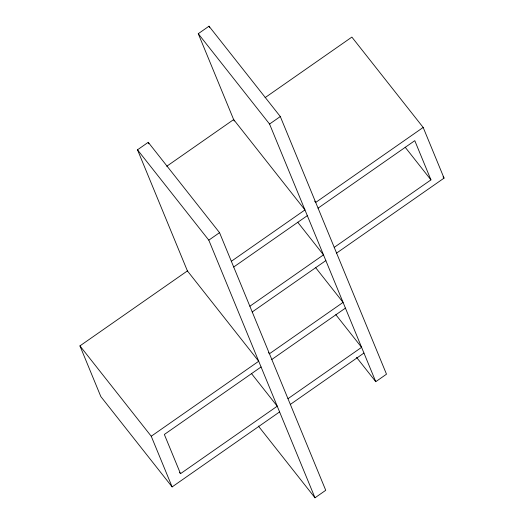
<?xml version="1.0" encoding="UTF-8"?>
<svg xmlns="http://www.w3.org/2000/svg" width="524" height="524" viewBox="0 0 524 524"><rect width="100%" height="100%" fill="white"/><g stroke="black" fill="none" stroke-linecap="round" stroke-linejoin="round"><path stroke-width="0.79" d="M234.248 121.011L198.262 33.7L209.011 26.2L280.307 116.544L386.502 374.188L375.754 381.682L356.536 357.335M187.638 271.458L137.498 149.812L148.246 142.318L219.543 232.663L325.738 490.3L314.99 497.8L258.358 426.038M166.737 166.272L233.658 119.577L304.961 209.921L231.346 261.286M265.098 97.641L351.873 37.099L423.176 127.443L444.057 178.114L336.591 253.092M375.754 381.682L269.559 124.044L280.307 116.544M314.99 497.8L208.801 240.156L219.543 232.663M172.127 486.901L100.824 396.557L79.943 345.886L187.409 270.908L258.712 361.252L151.24 436.237L172.127 486.901L279.593 411.916M423.176 127.443L315.703 202.428L314.695 201.144M233.704 267.011L307.319 215.652M318.068 208.152L414.785 140.668L430.951 179.883L334.233 247.367M249.869 306.232L323.485 254.867L297.697 222.189M252.227 311.957L325.843 260.592M261.07 366.977L164.346 434.462L180.511 473.676L277.235 406.192L251.441 373.514M271.818 359.477L345.427 308.112M287.977 398.699L361.593 347.333L335.805 314.655M290.342 404.423L363.957 353.058M443.049 176.83L444.057 178.114M405.163 147.205L430.951 179.883M198.262 33.7L269.559 124.044M315.762 267.79L343.069 302.387L269.454 353.752L268.445 352.469M137.498 149.812L208.801 240.156M79.943 345.886L151.24 436.237M179.503 472.399L180.511 473.676M209.011 26.2L209.633 27.713M148.246 142.318L148.868 143.825"/></g></svg>
